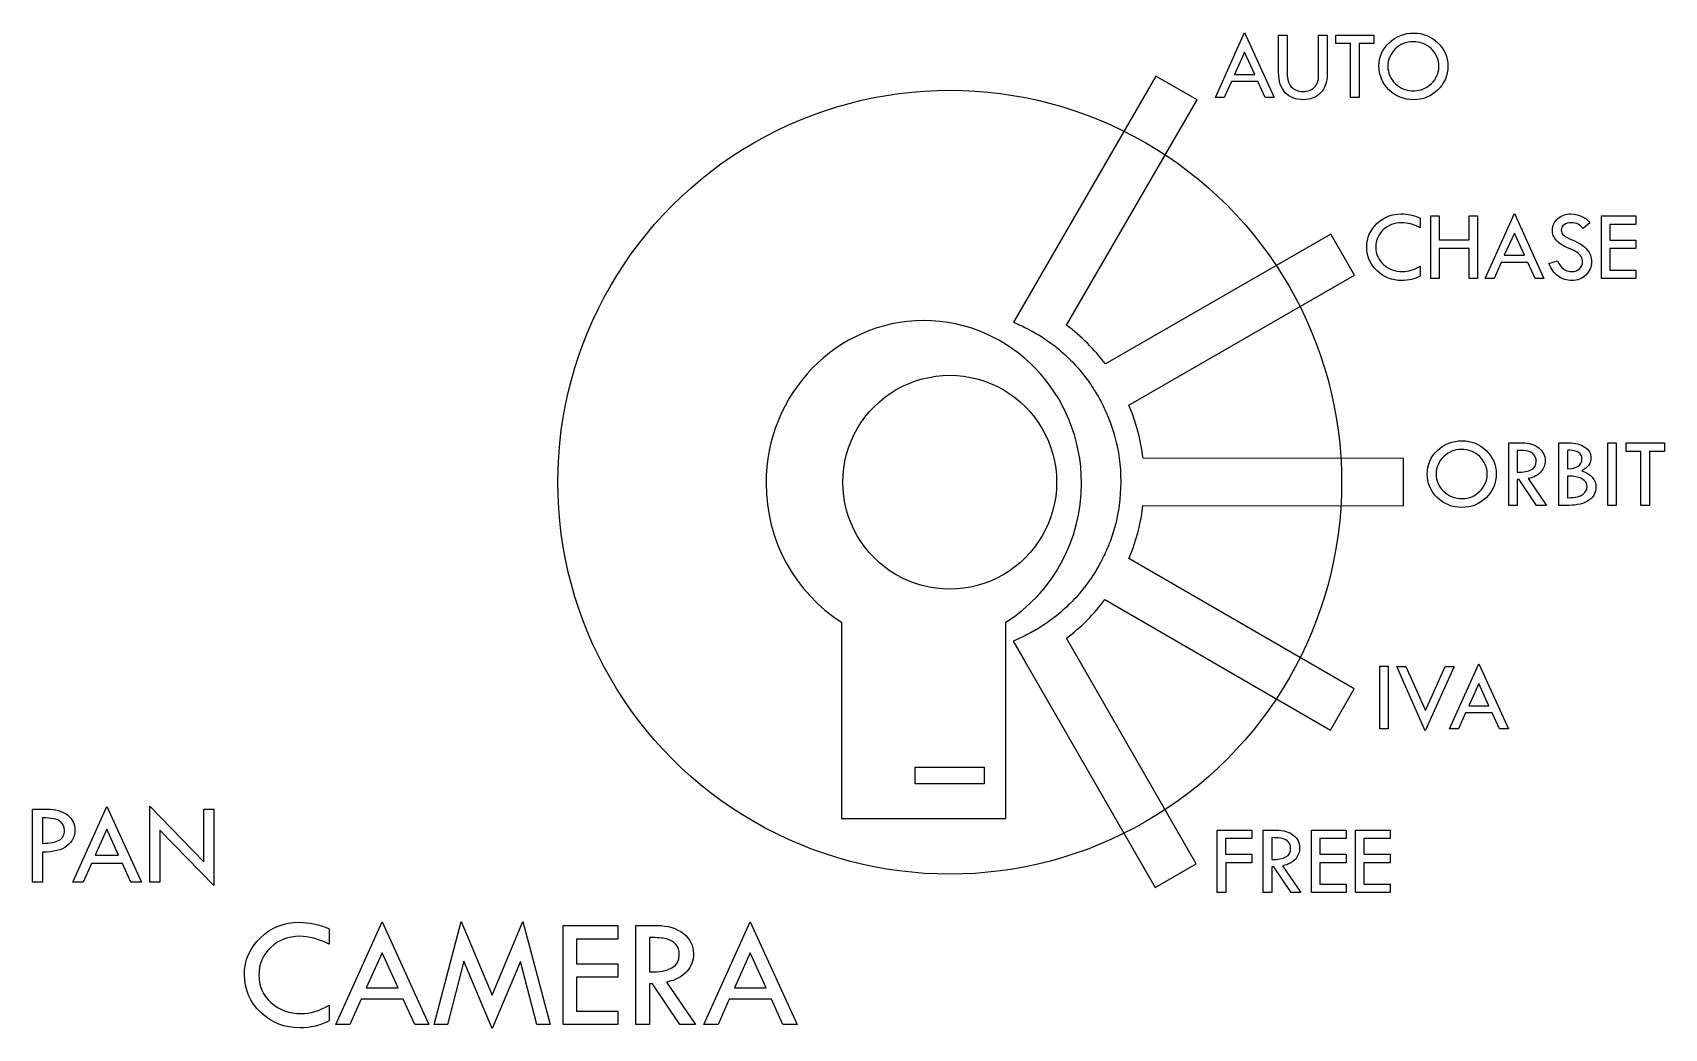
# Model space of a CAD drawing. Extents: x 18.9 to 87.6, y 174.6 to 216.6.
import ezdxf

# ---------------------------------------------------------------- set-up
doc = ezdxf.new("R2010")
doc.units = 0
doc.layers.add('Layer_1', color=7, linetype='CONTINUOUS')

msp = doc.modelspace()

# ---------------------------------------------------------------- linework, layer by layer
at = {"layer": 'Layer_1', "color": 7}
for p, q in [((68.74214, 213.82617), (69.974106, 216.56088)), ((69.974106, 216.56088), (71.218474, 213.82617)), ((71.405543, 216.45546), (71.765211, 216.45546)), ((71.405543, 214.8969), (71.405543, 216.45546)), ((71.765211, 216.45546), (71.765211, 214.83696)), ((73.090195, 214.77495), (73.090195, 216.45546)), ((73.090195, 216.45546), (73.449863, 216.45546)), ((73.449863, 216.45546), (73.449863, 214.79975)), ((73.808497, 216.4596), (75.418735, 216.4596)), ((73.808497, 216.09993), (73.808497, 216.4596)), ((75.418735, 216.4596), (75.418735, 216.09993)), ((69.974106, 215.73613), (69.550359, 214.79975)), ((70.397853, 214.79975), (69.974106, 215.73613)), ((74.434815, 216.09993), (73.808497, 216.09993)), ((74.434815, 213.82617), (74.434815, 216.09993)), ((75.418735, 216.09993), (74.790349, 216.09993)), ((74.790349, 216.09993), (74.790349, 213.82617)), ((75.628541, 215.15942), (75.628541, 215.15942)), ((78.150351, 215.14292), (78.150351, 215.14292)), ((66.241209, 214.731739), (60.749488, 205.246036)), ((67.971629, 213.729369), (66.241209, 214.731739)), ((69.416001, 214.50003), (69.116277, 213.82617)), ((70.534278, 214.50003), (69.416001, 214.50003)), ((69.550359, 214.79975), (70.397853, 214.79975)), ((70.84227, 213.82617), (70.534278, 214.50003)), ((62.479006, 204.240556), (67.971629, 213.729369)), ((69.116277, 213.82617), (68.74214, 213.82617)), ((71.218474, 213.82617), (70.84227, 213.82617)), ((74.790349, 213.82617), (74.434815, 213.82617)), ((80.100212, 206.21333), (81.332178, 208.94804)), ((81.332178, 208.94804), (82.576546, 206.21333)), ((77.369629, 208.75787), (77.369629, 208.35066)), ((77.369629, 208.75787), (77.369629, 208.75787)), ((77.807845, 208.84676), (78.167513, 208.84676)), ((77.807845, 206.21333), (77.807845, 208.84676)), ((78.167513, 208.84676), (78.167513, 207.8339)), ((79.426351, 207.8339), (79.426351, 208.84676)), ((79.426351, 208.84676), (79.781885, 208.84676)), ((79.781885, 208.84676), (79.781885, 206.21333)), ((84.513379, 208.5553), (84.221924, 208.32173)), ((84.513381, 208.55526), (84.513379, 208.5553)), ((84.992936, 208.84676), (86.452278, 208.84676)), ((84.992936, 206.21333), (84.992936, 208.84676)), ((86.452278, 208.48709), (85.34847, 208.48709)), ((85.34847, 208.48709), (85.34847, 207.82977)), ((86.452278, 208.84676), (86.452278, 208.48709)), ((73.607037, 208.080998), (64.110247, 202.612556)), ((74.605077, 206.348539), (73.607037, 208.080998)), ((78.167513, 207.8339), (79.426351, 207.8339)), ((81.332178, 208.12329), (80.908431, 207.18691)), ((81.755924, 207.18691), (81.332178, 208.12329)), ((85.34847, 207.82977), (86.452278, 207.82977)), ((86.452278, 207.82977), (86.452278, 207.47423)), ((79.426351, 207.47837), (78.167513, 207.47837)), ((78.167513, 207.47837), (78.167513, 206.21333)), ((79.426351, 206.21333), (79.426351, 207.47837)), ((80.774072, 206.88719), (80.474349, 206.21333)), ((81.89235, 206.88719), (80.774072, 206.88719)), ((80.908431, 207.18691), (81.755924, 207.18691)), ((82.200342, 206.21333), (81.89235, 206.88719)), ((82.787381, 206.84785), (83.147049, 206.94914)), ((86.452278, 207.47423), (85.34847, 207.47423)), ((85.34847, 207.47423), (85.34847, 206.56886)), ((65.101075, 200.875426), (74.605077, 206.348539)), ((77.369629, 206.72596), (77.369629, 206.31461)), ((78.167513, 206.21333), (77.807845, 206.21333)), ((79.781885, 206.21333), (79.426351, 206.21333)), ((80.474349, 206.21333), (80.100212, 206.21333)), ((82.576546, 206.21333), (82.200342, 206.21333)), ((86.452278, 206.21333), (84.992936, 206.21333)), ((85.34847, 206.56886), (86.452278, 206.56886)), ((86.452278, 206.56886), (86.452278, 206.21333)), ((60.749488, 205.246036), (60.242399, 204.369436)), ((60.242399, 204.369436), (60.244499, 204.368436)), ((63.644619, 201.516506), (63.646719, 201.512506)), ((63.646719, 201.512506), (63.647819, 201.509506)), ((63.999789, 200.880756), (64.000889, 200.880206)), ((64.000889, 200.880206), (64.001418, 200.879206)), ((81.094238, 196.66133), (81.094242, 199.29476)), ((81.094242, 199.29476), (81.66475, 199.29476)), ((83.206775, 199.29476), (83.62432, 199.29476)), ((83.206775, 196.66133), (83.206775, 199.29476)), ((85.267631, 199.29476), (85.623165, 199.29476)), ((85.267631, 196.66133), (85.267631, 199.29476)), ((85.623165, 199.29476), (85.623165, 196.66133)), ((86.036576, 199.29476), (87.646814, 199.29476)), ((86.036576, 198.93509), (86.036576, 199.29476)), ((87.646814, 199.29476), (87.646814, 198.93509)), ((64.6921, 198.651686), (64.691, 198.651676)), ((76.661485, 198.638606), (65.696676, 198.651206)), ((76.659385, 196.63923), (76.661485, 198.638606)), ((81.453907, 198.97646), (81.45391, 198.97643)), ((81.45391, 198.97643), (81.45391, 198.05866)), ((83.562312, 198.97656), (83.562309, 198.97643)), ((83.562309, 198.97643), (83.562309, 198.19715)), ((86.662895, 198.93509), (86.036576, 198.93509)), ((86.662895, 196.66133), (86.662895, 198.93509)), ((87.646814, 198.93509), (87.018429, 198.93509)), ((87.018429, 198.93509), (87.018429, 196.66133)), ((77.662927, 197.99458), (77.662927, 197.99458)), ((80.184737, 197.97808), (80.184737, 197.97808)), ((83.562309, 197.88502), (83.562309, 196.98379)), ((83.684266, 197.88502), (83.562309, 197.88502)), ((81.534526, 197.74446), (81.453906, 197.74446)), ((81.453906, 197.74446), (81.453906, 196.66133)), ((82.266264, 196.66133), (81.534526, 197.74446)), ((81.91073, 197.78787), (82.677608, 196.66133)), ((64.685, 196.65229), (64.685529, 196.65229)), ((65.694057, 196.65183), (76.659385, 196.63923)), ((81.453906, 196.66133), (81.094238, 196.66133)), ((82.677608, 196.66133), (82.266264, 196.66133)), ((83.63879, 196.66133), (83.206775, 196.66133)), ((83.562309, 196.98379), (83.591249, 196.98379)), ((85.623165, 196.66133), (85.267631, 196.66133)), ((87.018429, 196.66133), (86.662895, 196.66133)), ((64.223138, 194.933), (64.222038, 194.931)), ((74.585237, 188.93497), (65.099536, 194.42617)), ((63.225829, 193.20164), (63.223729, 193.19964)), ((64.094056, 192.69678), (73.582866, 187.20352)), ((67.935007, 181.56824), (62.466577, 191.06502)), ((60.229961, 190.94813), (60.225961, 190.94613)), ((60.225961, 190.94613), (60.728926, 190.0742)), ((60.728926, 190.0742), (66.201525, 180.57019)), ((75.667334, 189.88643), (76.022868, 189.88643)), ((75.667334, 187.253), (75.667334, 189.88643)), ((76.022868, 189.88643), (76.022868, 187.253)), ((76.378402, 189.8823), (76.75874, 189.8823)), ((77.579362, 187.16412), (76.378402, 189.8823)), ((76.75874, 189.8823), (77.583496, 188.01988)), ((78.798926, 189.8823), (77.579362, 187.16412)), ((77.583496, 188.01988), (78.414453, 189.8823)), ((78.414453, 189.8823), (78.798926, 189.8823)), ((78.605656, 187.253), (79.837622, 189.98772)), ((79.837622, 189.98772), (81.08199, 187.253)), ((79.837622, 189.16296), (79.413875, 188.22658)), ((80.261369, 188.22658), (79.837622, 189.16296)), ((73.582866, 187.20352), (74.585237, 188.93497)), ((79.279517, 187.92686), (78.979793, 187.253)), ((80.397795, 187.92686), (79.279517, 187.92686)), ((79.413875, 188.22658), (80.261369, 188.22658)), ((80.705786, 187.253), (80.397795, 187.92686)), ((76.022868, 187.253), (75.667334, 187.253)), ((78.979793, 187.253), (78.605656, 187.253)), ((81.08199, 187.253), (80.705786, 187.253)), ((18.94248, 183.87258), (19.55984, 183.87258)), ((18.94248, 180.80024), (18.94248, 183.87258)), ((19.35727, 183.50602), (19.35727, 182.43046)), ((19.35727, 183.50602), (19.35727, 183.50602)), ((20.63058, 180.80024), (22.06787, 183.99074)), ((22.06787, 183.99074), (23.51964, 180.80024)), ((23.88378, 183.99557), (26.15548, 181.65876)), ((23.88378, 180.80024), (23.88378, 183.99557)), ((26.15548, 181.65876), (26.15548, 183.87258)), ((26.15548, 183.87258), (26.57509, 183.87258)), ((26.57509, 183.87258), (26.57509, 180.65796)), ((22.06787, 183.02853), (21.5735, 181.93609)), ((22.56224, 181.93609), (22.06787, 183.02853)), ((26.57509, 180.65796), (24.3034, 182.98271)), ((24.3034, 182.98271), (24.3034, 180.80024)), ((68.819684, 182.99178), (70.279026, 182.99178)), ((68.819684, 180.35835), (68.819684, 182.99178)), ((70.279026, 182.99178), (70.279026, 182.63211)), ((70.756513, 180.35835), (70.756517, 182.99178)), ((70.756517, 182.99178), (71.327024, 182.99178)), ((72.788434, 182.99178), (74.247776, 182.99178)), ((72.788434, 180.35835), (72.788434, 182.99178)), ((74.247776, 182.99178), (74.247776, 182.63211)), ((74.640517, 182.99178), (76.09986, 182.99178)), ((74.640517, 180.35835), (74.640517, 182.99178)), ((76.09986, 182.99178), (76.09986, 182.63211)), ((70.279026, 182.63211), (69.175218, 182.63211)), ((69.175218, 182.63211), (69.175218, 181.97479)), ((71.116182, 182.67348), (71.116184, 182.67345)), ((71.116184, 182.67345), (71.116184, 181.75568)), ((74.247776, 182.63211), (73.143968, 182.63211)), ((73.143968, 182.63211), (73.143968, 181.97479)), ((76.09986, 182.63211), (74.996051, 182.63211)), ((74.996051, 182.63211), (74.996051, 181.97479)), ((19.35727, 182.0639), (19.35727, 180.80024)), ((21.41675, 181.58641), (21.06707, 180.80024)), ((22.72141, 181.58641), (21.41675, 181.58641)), ((21.5735, 181.93609), (22.56224, 181.93609)), ((23.08073, 180.80024), (22.72141, 181.58641)), ((66.201525, 180.57019), (67.935007, 181.56824)), ((69.175218, 181.97479), (70.279026, 181.97479)), ((70.279026, 181.61925), (69.179352, 181.61925)), ((69.179352, 181.61925), (69.179352, 180.35835)), ((70.279026, 181.97479), (70.279026, 181.61925)), ((71.1968, 181.44148), (71.11618, 181.44148)), ((71.11618, 181.44148), (71.11618, 180.35835)), ((71.928538, 180.35835), (71.1968, 181.44148)), ((71.573004, 181.48489), (72.339882, 180.35835)), ((73.143968, 181.97479), (74.247776, 181.97479)), ((74.247776, 181.61925), (73.143968, 181.61925)), ((73.143968, 181.61925), (73.143968, 180.71388)), ((74.247776, 181.97479), (74.247776, 181.61925)), ((74.996051, 181.97479), (76.09986, 181.97479)), ((76.09986, 181.61925), (74.996051, 181.61925)), ((74.996051, 181.61925), (74.996051, 180.71388)), ((76.09986, 181.97479), (76.09986, 181.61925)), ((19.35727, 180.80024), (18.94248, 180.80024)), ((21.06707, 180.80024), (20.63058, 180.80024)), ((23.51964, 180.80024), (23.08073, 180.80024)), ((24.3034, 180.80024), (23.88378, 180.80024)), ((73.143968, 180.71388), (74.247776, 180.71388)), ((74.247776, 180.71388), (74.247776, 180.35835)), ((74.996051, 180.71388), (76.09986, 180.71388)), ((76.09986, 180.71388), (76.09986, 180.35835)), ((69.179352, 180.35835), (68.819684, 180.35835)), ((71.11618, 180.35835), (70.756513, 180.35835)), ((72.339882, 180.35835), (71.928538, 180.35835)), ((74.247776, 180.35835), (72.788434, 180.35835)), ((76.09986, 180.35835), (74.640517, 180.35835)), ((31.43019, 178.83372), (31.43019, 178.18897)), ((31.43019, 178.83372), (31.43019, 178.83372)), ((31.70838, 174.80485), (33.65899, 179.13482)), ((33.65899, 179.13482), (35.62924, 174.80485)), ((35.84852, 174.80485), (36.98747, 179.14791)), ((36.98747, 179.14791), (38.29334, 176.03871)), ((38.29334, 176.03871), (39.58938, 179.14791)), ((39.58938, 179.14791), (40.72833, 174.80485)), ((41.27489, 178.97445), (43.58552, 178.97445)), ((41.27489, 174.80485), (41.27489, 178.97445)), ((43.58552, 178.97445), (43.58552, 178.40497)), ((44.341546, 178.97445), (45.24485, 178.97445)), ((44.341546, 174.80485), (44.341546, 178.97445)), ((47.208554, 174.80485), (49.159167, 179.13482)), ((49.159167, 179.13482), (51.129417, 174.80485)), ((43.58552, 178.40497), (41.83782, 178.40497)), ((41.83782, 178.40497), (41.83782, 177.36421)), ((44.91102, 178.47045), (44.91102, 178.47043)), ((44.91102, 178.47043), (44.91102, 177.01729)), ((33.65899, 177.82895), (32.98806, 176.34636)), ((34.32993, 176.34636), (33.65899, 177.82895)), ((37.10202, 177.47876), (36.40491, 174.80485)), ((38.29334, 174.64448), (37.10202, 177.47876)), ((39.48138, 177.45912), (38.29334, 174.64448)), ((40.17195, 174.80485), (39.48138, 177.45912)), ((41.83782, 177.36421), (43.58552, 177.36421)), ((43.58552, 177.36421), (43.58552, 176.80128)), ((49.159167, 177.82895), (48.488235, 176.34636)), ((49.8301, 176.34636), (49.159167, 177.82895)), ((43.58552, 176.80128), (41.83782, 176.80128)), ((41.83782, 176.80128), (41.83782, 175.36778)), ((45.634318, 176.58855), (46.848542, 174.80485)), ((32.98806, 176.34636), (34.32993, 176.34636)), ((45.038661, 176.51982), (44.91102, 176.51982)), ((44.91102, 176.51982), (44.91102, 174.80485)), ((46.197246, 174.80485), (45.038661, 176.51982)), ((48.488235, 176.34636), (49.8301, 176.34636)), ((31.43019, 175.61651), (31.43019, 174.96522)), ((32.77533, 175.8718), (32.30077, 174.80485)), ((34.54593, 175.8718), (32.77533, 175.8718)), ((35.03359, 174.80485), (34.54593, 175.8718)), ((41.83782, 175.36778), (43.58552, 175.36778)), ((43.58552, 175.36778), (43.58552, 174.80485)), ((48.2755, 175.8718), (47.800938, 174.80485)), ((50.046107, 175.8718), (48.2755, 175.8718)), ((50.53376, 174.80485), (50.046107, 175.8718)), ((32.30077, 174.80485), (31.70838, 174.80485)), ((35.62924, 174.80485), (35.03359, 174.80485)), ((36.40491, 174.80485), (35.84852, 174.80485)), ((40.72833, 174.80485), (40.17195, 174.80485)), ((43.58552, 174.80485), (41.27489, 174.80485)), ((44.91102, 174.80485), (44.341546, 174.80485)), ((46.848542, 174.80485), (46.197246, 174.80485)), ((47.800938, 174.80485), (47.208554, 174.80485)), ((51.129417, 174.80485), (50.53376, 174.80485))]:
    msp.add_line(p, q, dxfattribs=at)
at = {"layer": 'Layer_1', "color": 3}
for p, q in [((56.464102, 204.437516), (56.464102, 204.437516)), ((53.005262, 191.74493), (53.005262, 183.48183)), ((59.922463, 183.48183), (59.922463, 191.742)), ((53.005262, 183.48183), (59.922463, 183.48183))]:
    msp.add_line(p, q, dxfattribs=at)
at = {"layer": 'Layer_1', "color": 1}
for p, q in [((62.057866, 197.635078), (62.057866, 197.635078)), ((56.107864, 185.63551), (59.007864, 185.63551)), ((56.107864, 184.93551), (56.107864, 185.63551)), ((59.007864, 185.63551), (59.007864, 184.93551)), ((59.007864, 184.93551), (56.107864, 184.93551))]:
    msp.add_line(p, q, dxfattribs=at)
at = {"layer": 'Layer_1', "color": 6}
msp.add_line((74.057865, 197.635078), (74.057865, 197.635078), dxfattribs=at)
at = {"layer": 'Layer_1', "color": 7}
for points in [[(76.058489, 216.13714), (76.345121, 216.408613), (76.68963, 216.54435), (77.092017, 216.54435)], [(77.092017, 216.54435), (77.484758, 216.54435), (77.823067, 216.407233), (78.106942, 216.133)], [(75.628541, 215.15942), (75.628541, 215.53976), (75.771857, 215.865667), (76.058489, 216.13714)], [(76.314804, 215.87259), (76.108098, 215.670023), (76.004745, 215.4268), (76.004745, 215.14292)], [(77.063078, 216.17645), (76.772312, 216.17645), (76.522887, 216.075163), (76.314804, 215.87259)], [(77.836158, 215.87673), (77.626696, 216.076543), (77.369003, 216.17645), (77.063078, 216.17645)], [(78.150351, 215.14292), (78.150351, 215.433687), (78.04562, 215.67829), (77.836158, 215.87673)], [(78.106942, 216.133), (78.390818, 215.860147), (78.532756, 215.53562), (78.532756, 215.15942)], [(76.052287, 214.15276), (75.76979, 214.429747), (75.628541, 214.7653), (75.628541, 215.15942)], [(76.004745, 215.14292), (76.004745, 214.854913), (76.110854, 214.611), (76.323072, 214.41118)], [(77.840292, 214.41738), (78.046998, 214.621333), (78.150351, 214.86318), (78.150351, 215.14292)], [(78.532756, 215.15942), (78.532756, 214.761167), (78.392196, 214.424237), (78.111076, 214.14863)], [(71.686663, 214.0308), (71.49925, 214.226487), (71.405543, 214.515187), (71.405543, 214.8969)], [(71.765211, 214.83696), (71.765211, 214.59718), (71.8224, 214.411833), (71.936777, 214.28092)], [(72.914495, 214.26438), (73.031628, 214.385647), (73.090195, 214.555837), (73.090195, 214.77495)], [(73.449863, 214.79975), (73.449863, 214.47729), (73.357534, 214.219597), (73.172877, 214.02667)], [(76.323072, 214.41118), (76.536668, 214.212747), (76.797806, 214.11353), (77.106487, 214.11353)], [(77.106487, 214.11353), (77.390362, 214.11353), (77.634964, 214.214813), (77.840292, 214.41738)], [(72.439072, 213.73728), (72.126257, 213.73728), (71.875454, 213.83512), (71.686663, 214.0308)], [(71.936777, 214.28092), (72.052532, 214.150007), (72.21583, 214.08455), (72.426669, 214.08455)], [(72.426669, 214.08455), (72.636131, 214.08455), (72.79874, 214.144493), (72.914495, 214.26438)], [(73.172877, 214.02667), (72.989598, 213.833743), (72.744996, 213.73728), (72.439072, 213.73728)], [(77.079615, 213.73728), (76.677228, 213.73728), (76.334785, 213.875773), (76.052287, 214.15276)], [(78.111076, 214.14863), (77.831335, 213.874397), (77.487514, 213.73728), (77.079615, 213.73728)], [(75.540283, 208.52223), (75.825537, 208.795083), (76.168669, 208.93151), (76.569678, 208.93151)], [(76.569678, 208.93151), (76.827371, 208.93151), (77.094022, 208.87363), (77.369629, 208.75787)], [(83.157391, 208.73094), (83.308975, 208.864613), (83.492943, 208.93145), (83.709295, 208.93145)], [(83.709295, 208.93145), (83.852611, 208.93145), (83.997994, 208.90045), (84.145444, 208.83845)], [(75.11447, 207.53831), (75.11447, 207.921403), (75.256408, 208.249377), (75.540283, 208.52223)], [(75.813135, 208.26178), (75.603673, 208.06472), (75.498942, 207.822187), (75.498942, 207.53418)], [(76.586214, 208.55944), (76.28029, 208.55944), (76.022597, 208.46022), (75.813135, 208.26178)], [(77.369629, 208.35066), (77.085753, 208.489847), (76.824615, 208.55944), (76.586214, 208.55944)], [(82.930015, 208.24932), (82.930015, 208.438113), (83.005807, 208.598653), (83.157391, 208.73094)], [(82.969285, 208.02814), (82.943105, 208.097047), (82.930015, 208.170773), (82.930015, 208.24932)], [(83.424039, 208.47049), (83.344113, 208.412623), (83.30415, 208.33752), (83.30415, 208.24518)], [(83.30415, 208.24518), (83.30415, 208.16526), (83.33929, 208.094293), (83.40957, 208.03228)], [(83.740299, 208.55939), (83.610764, 208.55939), (83.505344, 208.529757), (83.424039, 208.47049)], [(84.011084, 208.49949), (83.949071, 208.539423), (83.858809, 208.55939), (83.740299, 208.55939)], [(84.221924, 208.32173), (84.144753, 208.40165), (84.074473, 208.460903), (84.011084, 208.49949)], [(84.145444, 208.83845), (84.292895, 208.77645), (84.41554, 208.682053), (84.513381, 208.55526)], [(75.548552, 206.53786), (75.259164, 206.81484), (75.11447, 207.148323), (75.11447, 207.53831)], [(75.498942, 207.53418), (75.498942, 207.240653), (75.60574, 206.99536), (75.819336, 206.7983)], [(83.097442, 207.81937), (83.039562, 207.88965), (82.996843, 207.95924), (82.969285, 208.02814)], [(83.302081, 207.63954), (83.223533, 207.69054), (83.15532, 207.750483), (83.097442, 207.81937)], [(83.643146, 207.47417), (83.495695, 207.53477), (83.382007, 207.589893), (83.302081, 207.63954)], [(83.40957, 208.03228), (83.47985, 207.97168), (83.599739, 207.904843), (83.769238, 207.83177)], [(83.769238, 207.83177), (83.938737, 207.760117), (84.070339, 207.692593), (84.164046, 207.6292)], [(84.164046, 207.6292), (84.259131, 207.5672), (84.33699, 207.4983), (84.397623, 207.4225)], [(83.175988, 206.30422), (83.007867, 206.425487), (82.878332, 206.606697), (82.787381, 206.84785)], [(83.147049, 206.94914), (83.277962, 206.65286), (83.478467, 206.50472), (83.748562, 206.50472)], [(83.967674, 207.31501), (83.90015, 207.361877), (83.791974, 207.41493), (83.643146, 207.47417)], [(84.137172, 207.13517), (84.091699, 207.20821), (84.035199, 207.268157), (83.967674, 207.31501)], [(84.075157, 206.62254), (84.161974, 206.701093), (84.205382, 206.800313), (84.205382, 206.9202)], [(84.205382, 206.9202), (84.205382, 206.99186), (84.182645, 207.063517), (84.137172, 207.13517)], [(84.577452, 206.91607), (84.577452, 206.696957), (84.497526, 206.51023), (84.337674, 206.35589)], [(84.397623, 207.4225), (84.458256, 207.346707), (84.503043, 207.26678), (84.531982, 207.18272)], [(84.531982, 207.18272), (84.562295, 207.09866), (84.577452, 207.009777), (84.577452, 206.91607)], [(76.594483, 206.12444), (76.186584, 206.12444), (75.83794, 206.262247), (75.548552, 206.53786)], [(75.819336, 206.7983), (76.03431, 206.60262), (76.303027, 206.50478), (76.625488, 206.50478)], [(77.369629, 206.31461), (77.131228, 206.18783), (76.872846, 206.12444), (76.594483, 206.12444)], [(76.625488, 206.50478), (76.859755, 206.50478), (77.107802, 206.578507), (77.369629, 206.72596)], [(83.760965, 206.12438), (83.540479, 206.12438), (83.345487, 206.184327), (83.175988, 206.30422)], [(83.748562, 206.50472), (83.879476, 206.50472), (83.988341, 206.543993), (84.075157, 206.62254)], [(84.337674, 206.35589), (84.179199, 206.20155), (83.986963, 206.12438), (83.760965, 206.12438)], [(60.244499, 204.368436), (60.460931, 204.280236), (60.67318, 204.181566), (60.880089, 204.072936)], [(60.880089, 204.072936), (60.898799, 204.062836), (60.917389, 204.052836), (60.935989, 204.042636)], [(64.110247, 202.612556), (63.645327, 203.228866), (63.096255, 203.776896), (62.479006, 204.240556)], [(60.935989, 204.042636), (61.12205, 203.943436), (61.304009, 203.836016), (61.480719, 203.720976)], [(61.480719, 203.720976), (61.533219, 203.685976), (61.585028, 203.650376), (61.636619, 203.614016)], [(61.636619, 203.614016), (61.751819, 203.536216), (61.86487, 203.455506), (61.975408, 203.371236)], [(61.975408, 203.371236), (62.444379, 203.002936), (62.866329, 202.577876), (63.23129, 202.106296)], [(63.23129, 202.106296), (63.378758, 201.916596), (63.516709, 201.719906), (63.644619, 201.516506)], [(63.647819, 201.509506), (63.775467, 201.305926), (63.892987, 201.096006), (63.999789, 200.880756)], [(64.001418, 200.879206), (64.083918, 200.713216), (64.15997, 200.544326), (64.229471, 200.372506)], [(65.696676, 198.651206), (65.603076, 199.416706), (65.402546, 200.165586), (65.101075, 200.875426)], [(64.229471, 200.372506), (64.45398, 199.820206), (64.60909, 199.242066), (64.6921, 198.651686)], [(78.092875, 198.9723), (78.379507, 199.243773), (78.724017, 199.37951), (79.126404, 199.37951)], [(79.126404, 199.37951), (79.519145, 199.37951), (79.857453, 199.242393), (80.141329, 198.96816)], [(81.66475, 199.29476), (81.948626, 199.29476), (82.179447, 199.22379), (82.357214, 199.08185)], [(83.62432, 199.29476), (83.89855, 199.29476), (84.122481, 199.234813), (84.296114, 199.11492)], [(64.691, 198.651676), (64.7814, 197.988156), (64.7796, 197.315286), (64.685, 196.65229)], [(77.662927, 197.99458), (77.662927, 198.374913), (77.806243, 198.70082), (78.092875, 198.9723)], [(78.34919, 198.70775), (78.142485, 198.505177), (78.039132, 198.261953), (78.039132, 197.97808)], [(79.097465, 199.01161), (78.806699, 199.01161), (78.557274, 198.910323), (78.34919, 198.70775)], [(79.870544, 198.71189), (79.661083, 198.911703), (79.40339, 199.01161), (79.097465, 199.01161)], [(80.184737, 197.97808), (80.184737, 198.268847), (80.080006, 198.51345), (79.870544, 198.71189)], [(80.141329, 198.96816), (80.425205, 198.695307), (80.567143, 198.37078), (80.567143, 197.99458)], [(81.90866, 198.93716), (81.805307, 198.96336), (81.653723, 198.97646), (81.453907, 198.97646)], [(82.156707, 198.79246), (82.094694, 198.86412), (82.012011, 198.912353), (81.90866, 198.93716)], [(82.249727, 198.51961), (82.249727, 198.63123), (82.21872, 198.72218), (82.156707, 198.79246)], [(82.357214, 199.08185), (82.536359, 198.94129), (82.625932, 198.760767), (82.625932, 198.54028)], [(83.651192, 198.98056), (83.616739, 198.98056), (83.587112, 198.979227), (83.562312, 198.97656)], [(84.033598, 198.87928), (83.938513, 198.9468), (83.811045, 198.98056), (83.651192, 198.98056)], [(84.017061, 198.31084), (84.12317, 198.383873), (84.176225, 198.48447), (84.176225, 198.61263)], [(84.176225, 198.61263), (84.176225, 198.72425), (84.128683, 198.813133), (84.033598, 198.87928)], [(84.556563, 198.6643), (84.556563, 198.44244), (84.428406, 198.257097), (84.172091, 198.10827)], [(84.296114, 199.11492), (84.469747, 198.996413), (84.556563, 198.846207), (84.556563, 198.6643)], [(78.086674, 196.98792), (77.804176, 197.264907), (77.662927, 197.60046), (77.662927, 197.99458)], [(78.039132, 197.97808), (78.039132, 197.690073), (78.145241, 197.44616), (78.357459, 197.24634)], [(79.874679, 197.25254), (80.081384, 197.456493), (80.184737, 197.69834), (80.184737, 197.97808)], [(80.567143, 197.99458), (80.567143, 197.596327), (80.426583, 197.259397), (80.145463, 196.98379)], [(81.45391, 198.05866), (81.984455, 198.04766), (82.249727, 198.20131), (82.249727, 198.51961)], [(82.452299, 198.07313), (82.336544, 197.938077), (82.156021, 197.84299), (81.91073, 197.78787)], [(82.625932, 198.54028), (82.625932, 198.363893), (82.568054, 198.208177), (82.452299, 198.07313)], [(83.562309, 198.19715), (83.760746, 198.199817), (83.91233, 198.237713), (84.017061, 198.31084)], [(84.205164, 197.76307), (84.078385, 197.84437), (83.904752, 197.88502), (83.684266, 197.88502)], [(84.172091, 198.10827), (84.568966, 197.975977), (84.767403, 197.746533), (84.767403, 197.41994)], [(78.357459, 197.24634), (78.571054, 197.047907), (78.832192, 196.94869), (79.140873, 196.94869)], [(79.140873, 196.94869), (79.424749, 196.94869), (79.669351, 197.049973), (79.874679, 197.25254)], [(84.395334, 197.43647), (84.395334, 197.572897), (84.331944, 197.681763), (84.205164, 197.76307)], [(84.225835, 197.13261), (84.338834, 197.23183), (84.395334, 197.333117), (84.395334, 197.43647)], [(84.767403, 197.41994), (84.767403, 197.19256), (84.664739, 197.00928), (84.459412, 196.8701)], [(64.685529, 196.65229), (64.617429, 196.14781), (64.496098, 195.65173), (64.324129, 195.1726)], [(65.264056, 194.83032), (65.476186, 195.41926), (65.620135, 196.03024), (65.694057, 196.65183)], [(79.114002, 196.57244), (78.711615, 196.57244), (78.369172, 196.710933), (78.086674, 196.98792)], [(80.145463, 196.98379), (79.865721, 196.709557), (79.521901, 196.57244), (79.114002, 196.57244)], [(83.591249, 196.98379), (83.901307, 196.98379), (84.112836, 197.033397), (84.225835, 197.13261)], [(84.459412, 196.8701), (84.255462, 196.73092), (83.981921, 196.66133), (83.63879, 196.66133)], [(64.324129, 195.1726), (64.291829, 195.0921), (64.258329, 195.01229), (64.223138, 194.933)], [(64.222038, 194.931), (64.133738, 194.71406), (64.03538, 194.50175), (63.926528, 194.29438)], [(65.099536, 194.42617), (65.157736, 194.55933), (65.212947, 194.69428), (65.264056, 194.83032)], [(63.897728, 194.24158), (63.798128, 194.05473), (63.690609, 193.87219), (63.57505, 193.69478)], [(63.926528, 194.29438), (63.917528, 194.27678), (63.907428, 194.25918), (63.897728, 194.24158)], [(63.223729, 193.19964), (62.855289, 192.73088), (62.430429, 192.30952), (61.95878, 191.9448)], [(63.462938, 193.53214), (63.386938, 193.41982), (63.307998, 193.30951), (63.225829, 193.20164)], [(63.57505, 193.69478), (63.53855, 193.63998), (63.50095, 193.58588), (63.462938, 193.53214)], [(62.466577, 191.06502), (63.082726, 191.53003), (63.630556, 192.07949), (64.094056, 192.69678)], [(61.95878, 191.9448), (61.76795, 191.79637), (61.570081, 191.65749), (61.365389, 191.52886)], [(60.725301, 191.17097), (60.562932, 191.09057), (60.397903, 191.01617), (60.229961, 190.94813)], [(60.742311, 191.17897), (60.736311, 191.17597), (60.730911, 191.17397), (60.725301, 191.17097)], [(61.365389, 191.52886), (61.163639, 191.40216), (60.955539, 191.28521), (60.742311, 191.17897)], [(20.11209, 183.34927), (19.997943, 183.45377), (19.746337, 183.50602), (19.35727, 183.50602)], [(19.55984, 183.87258), (19.908713, 183.87258), (20.190063, 183.790587), (20.40389, 183.6266)], [(20.40389, 183.6266), (20.617717, 183.462613), (20.72463, 183.24959), (20.72463, 182.98753)], [(20.05663, 182.5631), (20.209357, 182.649913), (20.28572, 182.788177), (20.28572, 182.97789)], [(20.28572, 182.97789), (20.28572, 183.120977), (20.227843, 183.24477), (20.11209, 183.34927)], [(20.72463, 182.98753), (20.72463, 182.72387), (20.611287, 182.50281), (20.3846, 182.32435)], [(71.327024, 182.99178), (71.6109, 182.99178), (71.841721, 182.92081), (72.019488, 182.77887)], [(72.019488, 182.77887), (72.198633, 182.63831), (72.288206, 182.457787), (72.288206, 182.2373)], [(19.35727, 182.43046), (19.672383, 182.433793), (19.905503, 182.478007), (20.05663, 182.5631)], [(20.3846, 182.32435), (20.15952, 182.145897), (19.817077, 182.05908), (19.35727, 182.0639)], [(71.570935, 182.63418), (71.467582, 182.66038), (71.315998, 182.67348), (71.116182, 182.67348)], [(71.116184, 181.75568), (71.646729, 181.74468), (71.912002, 181.89833), (71.912002, 182.21663)], [(71.818982, 182.48948), (71.756969, 182.56114), (71.674286, 182.609373), (71.570935, 182.63418)], [(71.912002, 182.21663), (71.912002, 182.32825), (71.880995, 182.4192), (71.818982, 182.48948)], [(72.288206, 182.2373), (72.288206, 182.060913), (72.230328, 181.905197), (72.114573, 181.77015)], [(72.114573, 181.77015), (71.998818, 181.635103), (71.818295, 181.540017), (71.573004, 181.48489)], [(28.53373, 178.46061), (28.985377, 178.892623), (29.528667, 179.10863), (30.1636, 179.10863)], [(30.1636, 179.10863), (30.571613, 179.10863), (30.99381, 179.016993), (31.43019, 178.83372)], [(45.24485, 178.97445), (45.69432, 178.97445), (46.059787, 178.862083), (46.341251, 178.63735)], [(46.341251, 178.63735), (46.624898, 178.414797), (46.766721, 178.128967), (46.766721, 177.77986)], [(27.85952, 176.90274), (27.85952, 177.509307), (28.084257, 178.028597), (28.53373, 178.46061)], [(28.96574, 178.04823), (28.634093, 177.736223), (28.46827, 177.35221), (28.46827, 176.89619)], [(30.18978, 178.51952), (29.7054, 178.51952), (29.297387, 178.362423), (28.96574, 178.04823)], [(31.43019, 178.18897), (30.980717, 178.409337), (30.567247, 178.51952), (30.18978, 178.51952)], [(45.631045, 178.40825), (45.467403, 178.449717), (45.227395, 178.47045), (44.91102, 178.47045)], [(46.023786, 178.17915), (45.925601, 178.29261), (45.794687, 178.368977), (45.631045, 178.40825)], [(46.171064, 177.74713), (46.171064, 177.923863), (46.121971, 178.06787), (46.023786, 178.17915)], [(44.91102, 177.01729), (45.751049, 176.999823), (46.171064, 177.243103), (46.171064, 177.74713)], [(46.766721, 177.77986), (46.766721, 177.50058), (46.675081, 177.254027), (46.491802, 177.0402)], [(28.54682, 175.31869), (28.08862, 175.75725), (27.85952, 176.285267), (27.85952, 176.90274)], [(28.46827, 176.89619), (28.46827, 176.43145), (28.637367, 176.043073), (28.97556, 175.73106)], [(46.491802, 177.0402), (46.308523, 176.826373), (46.022695, 176.675823), (45.634318, 176.58855)], [(30.20287, 174.66412), (29.55703, 174.66412), (29.005013, 174.88231), (28.54682, 175.31869)], [(28.97556, 175.73106), (29.315933, 175.421233), (29.741403, 175.26632), (30.25197, 175.26632)], [(30.25197, 175.26632), (30.62289, 175.26632), (31.01563, 175.38305), (31.43019, 175.61651)], [(31.43019, 174.96522), (31.052723, 174.764487), (30.643617, 174.66412), (30.20287, 174.66412)]]:
    msp.add_open_spline(points, degree=3, dxfattribs=at)
at = {"layer": 'Layer_1', "color": 6}
for points in [[(49.307865, 211.924497), (54.412983, 214.871938), (60.702747, 214.871938), (65.807865, 211.924497)], [(41.057865, 197.635078), (41.057865, 203.52996), (44.202747, 208.977056), (49.307865, 211.924497)], [(65.807865, 211.924497), (70.912983, 208.977056), (74.057865, 203.52996), (74.057865, 197.635078)], [(49.307865, 183.345659), (44.202747, 186.2931), (41.057865, 191.740196), (41.057865, 197.635078)], [(74.057865, 197.635078), (74.057865, 191.740196), (70.912983, 186.2931), (65.807865, 183.345659)], [(65.807865, 183.345659), (60.702747, 180.398218), (54.412983, 180.398218), (49.307865, 183.345659)]]:
    msp.add_open_spline(points, degree=3, dxfattribs=at)
at = {"layer": 'Layer_1', "color": 3}
for points in [[(56.464102, 204.437516), (52.795887, 204.437625), (49.822111, 201.369868), (49.821954, 197.585456)], [(63.105773, 197.585456), (63.105616, 201.369676), (60.132131, 204.437353), (56.464102, 204.437516)], [(49.821954, 197.585456), (49.825156, 195.19964), (51.030971, 192.987289), (53.005262, 191.74493)], [(59.922463, 191.742), (61.897617, 192.984903), (63.103559, 195.198595), (63.105773, 197.585456)]]:
    msp.add_open_spline(points, degree=3, dxfattribs=at)
at = {"layer": 'Layer_1', "color": 1}
for points in [[(55.307865, 201.532193), (56.70017, 202.33604), (58.41556, 202.33604), (59.807865, 201.532193)], [(53.057865, 197.635078), (53.057865, 199.242773), (53.91556, 200.728345), (55.307865, 201.532193)], [(59.807865, 201.532193), (61.20017, 200.728345), (62.057866, 199.242773), (62.057866, 197.635078)], [(55.307865, 193.737963), (53.91556, 194.541811), (53.057865, 196.027383), (53.057865, 197.635078)], [(62.057866, 197.635078), (62.057866, 196.027383), (61.20017, 194.541811), (59.807865, 193.737963)], [(59.807865, 193.737963), (58.41556, 192.934116), (56.70017, 192.934116), (55.307865, 193.737963)]]:
    msp.add_open_spline(points, degree=3, dxfattribs=at)

doc.saveas('drawing.dxf')
